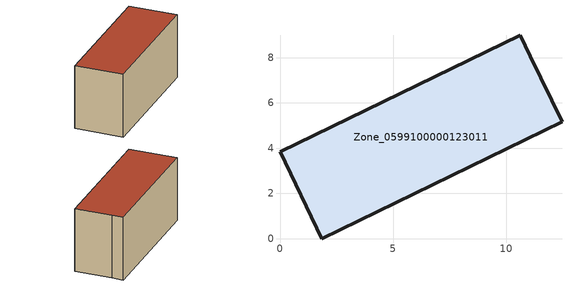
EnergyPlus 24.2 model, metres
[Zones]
Zone_0599100000123011
 floor ground (C_G): 1.85,0 0,3.83 10.61,8.99 11.04,8.07 12.45,5.16 z0
 wall outside (C_F): 0,3.83 1.85,0 12.45,5.16 11.04,8.07 10.61,8.99 0,3.83 z0:5.68
 roof outside (C_R): 12.45,5.16 11.04,8.07 10.61,8.99 0,3.83 1.85,0 z5.68
[BUILDING]
Pand.0599100000123011: North Axis=0; Terrain=City; Loads Convergence Tolerance Value=0.04; Temperature Convergence Tolerance Value=0.4; Solar Distribution=FullExterior; Maximum Number of Warmup Days=25; Minimum Number of Warmup Days=1
[Site:Location]
Rotterdam.The.Hague.AP_ZH_NLD Design_Conditions: Latitude=51.96; Longitude=4.45; Time Zone=1; Elevation=-4.5
[SITE:GROUNDTEMPERATURE:BUILDINGSURFACE]
18, 18, 18, 18, 18, 18, 18, 18, 18, 18, 18, 18
[MATERIAL] Thermal Absorptance=0.9; Solar Absorptance=0.7; Visible Absorptance=0.7
Name | Roughness | Thickness | Conductivity | Density | Specific Heat
G.TI.1946-1964 | MediumSmooth | 0.15 | 1 | 540 | 1210
F.TI.1946-1964 | Rough | 0.3 | 0.857143 | 1920 | 840
R.TI.1946-1964 | MediumRough | 0.2 | 0.277778 | 1500 | 1000
[CONSTRUCTION]
C_G: G.TI.1946-1964
C_F: F.TI.1946-1964
C_R: R.TI.1946-1964
[ZONE]
Zone_0599100000123011: Type=1; Multiplier=1; Ceiling Height=Autocalculate; Volume=Autocalculate; Floor Area=autocalculate; Part of Total Floor Area=Yes
[ZONEINFILTRATION:DESIGNFLOWRATE]
Infil_Zone_0599100000123011: Zone or ZoneList or Space or SpaceList=Zone_0599100000123011; Schedule=AlwaysOn; Design Flow Rate Calculation Method=Flow/Area; Flow Rate per Floor Area=0.003; Constant Term Coefficient=1; Temperature Term Coefficient=0; Velocity Term Coefficient=0; Velocity Squared Term Coefficient=0
[HVACTEMPLATE:ZONE:IDEALLOADSAIRSYSTEM]
Zone_0599100000123011: Maximum Heating Supply Air Temperature=50; Minimum Cooling Supply Air Temperature=13; Maximum Heating Supply Air Humidity Ratio=0.0156; Minimum Cooling Supply Air Humidity Ratio=0.0077; Heating Limit=NoLimit; Cooling Limit=NoLimit; Dehumidification Control Type=ConstantSensibleHeatRatio; Cooling Sensible Heat Ratio=0.7; Dehumidification Setpoint=60; Humidification Control Type=None; Humidification Setpoint=30; Outdoor Air Method=None; Outdoor Air Flow Rate per Person=0.00944; Outdoor Air Flow Rate per Zone Floor Area=0; Outdoor Air Flow Rate per Zone=0; Demand Controlled Ventilation Type=None; Outdoor Air Economizer Type=NoEconomizer; Heat Recovery Type=None; Sensible Heat Recovery Effectiveness=0.7; Latent Heat Recovery Effectiveness=0.65
[ZONECONTROL:THERMOSTAT]
ThermostatControl_Zone_0599100000123011: Zone or ZoneList=Zone_0599100000123011; Control Type Schedule=DualSetpointControlType; Control 1=Thermostat_Zone_0599100000123011; Temperature Difference Between Cutout And Setpoint=0
[THERMOSTATSETPOINT:DUALSETPOINT]
Thermostat_Zone_0599100000123011: Heating Setpoint Temperature Schedule=HeatingSetpoint_Zone_0599100000123011; Cooling Setpoint Temperature Schedule=CoolingSetpoint_Zone_0599100000123011
[SCHEDULE:COMPACT]
HeatingSetpoint_Zone_0599100000123011: Through: 12/31, For: AllDays, Until: 24:00, 21
CoolingSetpoint_Zone_0599100000123011: Through: 12/31, For: AllDays, Until: 24:00, 24
DualSetpointControlType: Through: 12/31, For: AllDays, Until: 24:00, 4
AlwaysOn: Through: 12/31, For: AllDays, Until: 24:00, 1
